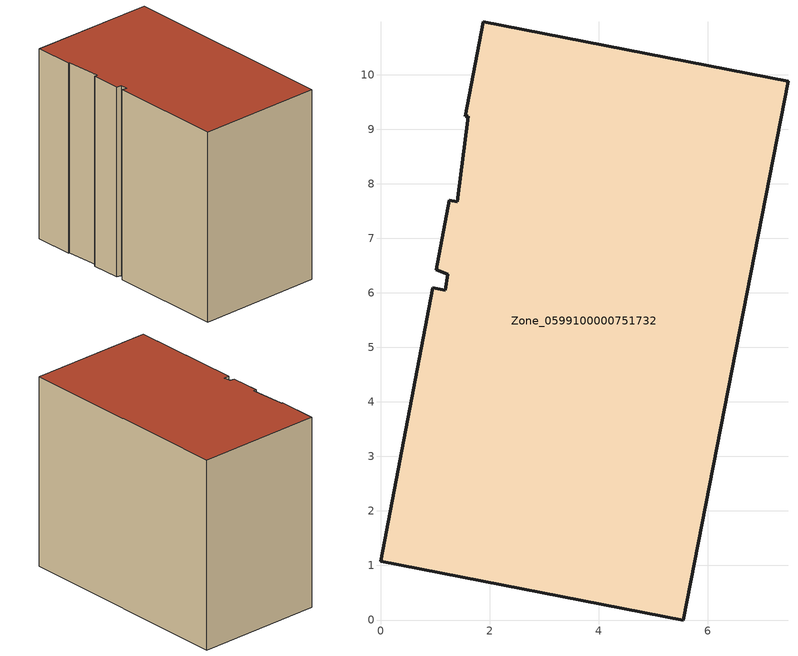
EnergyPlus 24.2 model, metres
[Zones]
Zone_0599100000751732
 floor ground (C_G): 1.55,9.23 1.89,10.97 7.47,9.88 5.56,0 0,1.08 0.95,6.09 1.19,6.04 1.23,6.34 1.02,6.42 1.26,7.7 1.41,7.67 1.61,9.24 z0
 wall outside (C_F): 1.89,10.97 1.55,9.23 1.61,9.24 1.41,7.67 1.26,7.7 1.02,6.42 1.23,6.34 1.19,6.04 0.95,6.09 0,1.08 5.56,0 7.47,9.88 1.89,10.97 z0:8.56
 roof outside (C_R): 5.56,0 7.47,9.88 1.89,10.97 1.55,9.23 1.61,9.24 1.41,7.67 1.26,7.7 1.02,6.42 1.23,6.34 1.19,6.04 0.95,6.09 0,1.08 z8.56
[BUILDING]
Pand.0599100000751732: North Axis=0; Terrain=City; Loads Convergence Tolerance Value=0.04; Temperature Convergence Tolerance Value=0.4; Solar Distribution=FullExterior; Maximum Number of Warmup Days=25; Minimum Number of Warmup Days=1
[Site:Location]
Rotterdam.The.Hague.AP_ZH_NLD Design_Conditions: Latitude=51.96; Longitude=4.45; Time Zone=1; Elevation=-4.5
[SITE:GROUNDTEMPERATURE:BUILDINGSURFACE]
18, 18, 18, 18, 18, 18, 18, 18, 18, 18, 18, 18
[MATERIAL] Thermal Absorptance=0.9; Solar Absorptance=0.7; Visible Absorptance=0.7
Name | Roughness | Thickness | Conductivity | Density | Specific Heat
G.TC.2006-2014 | MediumSmooth | 0.15 | 0.06 | 540 | 1210
F.TC.2006-2014 | Rough | 0.3 | 0.12 | 1920 | 840
R.TC.2006-2014 | MediumRough | 0.2 | 0.08 | 1500 | 1000
[CONSTRUCTION]
C_G: G.TC.2006-2014
C_F: F.TC.2006-2014
C_R: R.TC.2006-2014
[ZONE]
Zone_0599100000751732: Type=1; Multiplier=1; Ceiling Height=Autocalculate; Volume=Autocalculate; Floor Area=autocalculate; Part of Total Floor Area=Yes
[ZONEINFILTRATION:DESIGNFLOWRATE]
Infil_Zone_0599100000751732: Zone or ZoneList or Space or SpaceList=Zone_0599100000751732; Schedule=AlwaysOn; Design Flow Rate Calculation Method=Flow/Area; Flow Rate per Floor Area=0.0015; Constant Term Coefficient=1; Temperature Term Coefficient=0; Velocity Term Coefficient=0; Velocity Squared Term Coefficient=0
[HVACTEMPLATE:ZONE:IDEALLOADSAIRSYSTEM]
Zone_0599100000751732: Maximum Heating Supply Air Temperature=50; Minimum Cooling Supply Air Temperature=13; Maximum Heating Supply Air Humidity Ratio=0.0156; Minimum Cooling Supply Air Humidity Ratio=0.0077; Heating Limit=NoLimit; Cooling Limit=NoLimit; Dehumidification Control Type=ConstantSensibleHeatRatio; Cooling Sensible Heat Ratio=0.7; Dehumidification Setpoint=60; Humidification Control Type=None; Humidification Setpoint=30; Outdoor Air Method=None; Outdoor Air Flow Rate per Person=0.00944; Outdoor Air Flow Rate per Zone Floor Area=0; Outdoor Air Flow Rate per Zone=0; Demand Controlled Ventilation Type=None; Outdoor Air Economizer Type=NoEconomizer; Heat Recovery Type=None; Sensible Heat Recovery Effectiveness=0.7; Latent Heat Recovery Effectiveness=0.65
[ZONECONTROL:THERMOSTAT]
ThermostatControl_Zone_0599100000751732: Zone or ZoneList=Zone_0599100000751732; Control Type Schedule=DualSetpointControlType; Control 1=Thermostat_Zone_0599100000751732; Temperature Difference Between Cutout And Setpoint=0
[THERMOSTATSETPOINT:DUALSETPOINT]
Thermostat_Zone_0599100000751732: Heating Setpoint Temperature Schedule=HeatingSetpoint_Zone_0599100000751732; Cooling Setpoint Temperature Schedule=CoolingSetpoint_Zone_0599100000751732
[SCHEDULE:COMPACT]
HeatingSetpoint_Zone_0599100000751732: Through: 12/31, For: AllDays, Until: 24:00, 21
CoolingSetpoint_Zone_0599100000751732: Through: 12/31, For: AllDays, Until: 24:00, 24
DualSetpointControlType: Through: 12/31, For: AllDays, Until: 24:00, 4
AlwaysOn: Through: 12/31, For: AllDays, Until: 24:00, 1
